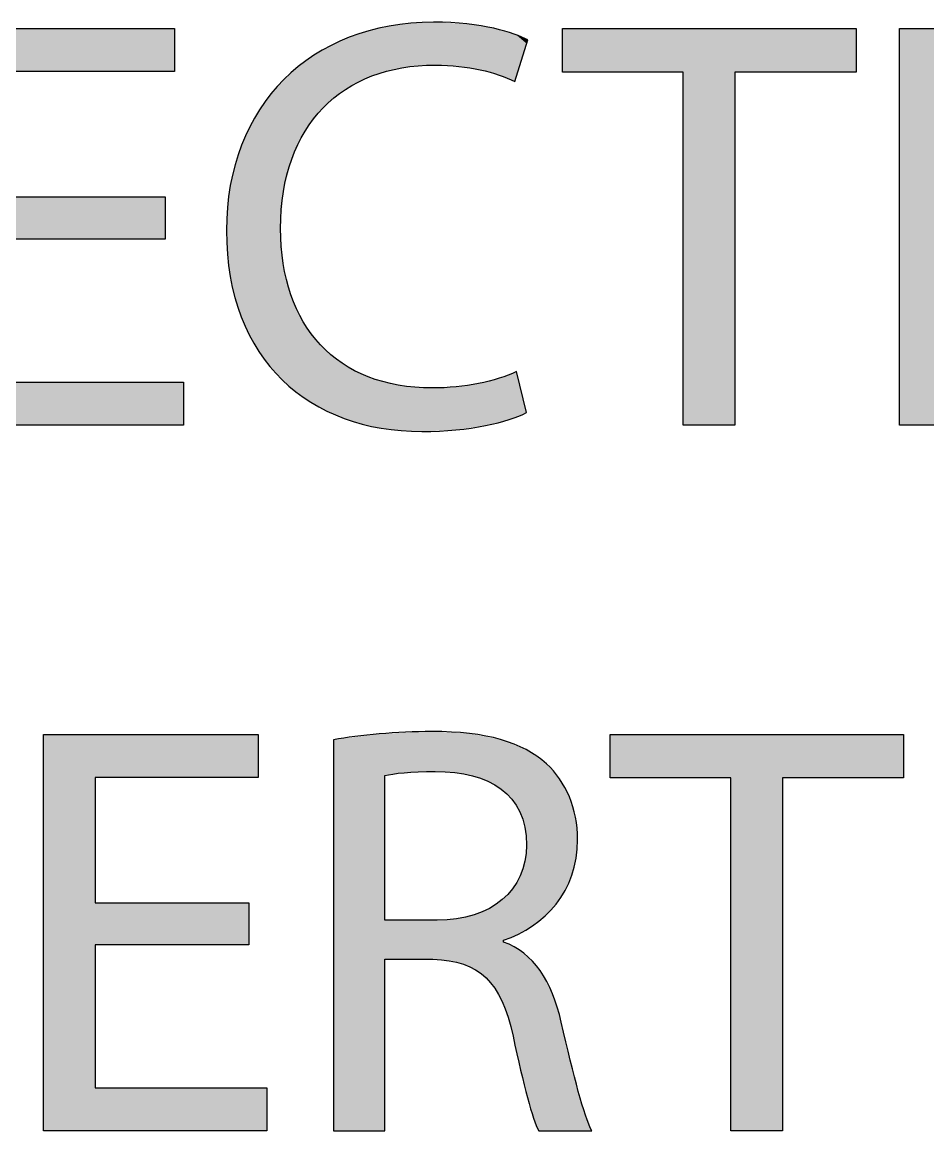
# Model space of a CAD drawing. Extents: x 0 to 360, y -268 to 0.
# Drawn here: x 153.14 to 157.75, y -194 to -188.35 of the extents above; entities that cross this region are included whole.
import ezdxf

# ---------------------------------------------------------------- set-up
doc = ezdxf.new("R2010")
doc.units = 0
doc.layers.add('LAYER_1', color=7, linetype='CONTINUOUS')

# ---------------------------------------------------------------- blocks, each defined once
blk = doc.blocks.new('*U127')
at = {"layer": 'LAYER_1', "color": 250, "extrusion": (0, 0, -1)}
for points in [[(-152.8215, -190.402), (-152.8215, -188.3811), (-153.0854, -190.402)], [(-153.0854, -190.402), (-152.8215, -188.3811), (-153.0854, -188.3811)], [(-153.868, -188.5999), (-153.868, -188.3811), (-153.916, -188.5999)], [(-153.916, -188.5999), (-153.868, -188.3811), (-153.916, -188.3811)], [(-153.868, -190.402), (-153.868, -190.1829), (-153.916, -190.402)], [(-153.916, -190.402), (-153.868, -190.1829), (-153.916, -190.1829)], [(-153.916, -190.402), (-153.916, -190.1829), (-153.961, -190.402)], [(-153.961, -190.402), (-153.916, -190.1829), (-153.961, -190.1829)]]:
    blk.add_solid(points, dxfattribs=at)
at = {"layer": 'LAYER_1', "color": 250}
for points in [[(153.0854, -188.5999), (153.0854, -188.3811), (153.868, -188.5999)], [(153.868, -188.5999), (153.0854, -188.3811), (153.868, -188.3811)], [(153.0854, -189.4546), (153.0854, -189.2382), (153.868, -189.4546)], [(153.868, -189.4546), (153.0854, -189.2382), (153.868, -189.2382)], [(153.0854, -190.402), (153.0854, -190.1829), (153.868, -190.402)], [(153.868, -190.402), (153.0854, -190.1829), (153.868, -190.1829)]]:
    blk.add_solid(points, dxfattribs=at)
blk = doc.blocks.new('*U128')
at = {"layer": 'LAYER_1', "color": 250}
for points in [[(154.969, -188.6095), (154.9214, -188.3878), (154.969, -188.377)], [(155.0101, -188.5983), (154.969, -188.377), (155.0101, -188.3676)], [(155.0559, -188.5859), (155.0101, -188.3676), (155.0559, -188.3615)], [(155.0703, -188.582), (155.0559, -188.3615), (155.0703, -188.3596)], [(155.0745, -188.5808), (155.0703, -188.3596), (155.0745, -188.359)], [(155.1202, -188.577), (155.0745, -188.359), (155.1202, -188.353)], [(155.1754, -188.5725), (155.1202, -188.353), (155.1754, -188.3506)], [(155.2295, -188.568), (155.1754, -188.3506), (155.2295, -188.3483)], [(155.2353, -188.5675), (155.2295, -188.3483), (155.2353, -188.348)], [(155.2443, -188.5668), (155.2443, -188.3485), (155.3495, -188.5724)], [(155.3495, -188.5724), (155.3495, -188.354), (155.35, -188.5724)], [(155.35, -188.5724), (155.35, -188.3541), (155.365, -188.5732)], [(155.365, -188.5732), (155.365, -188.3549), (155.4055, -188.5798)], [(155.4055, -188.5798), (155.4055, -188.357), (155.4652, -188.5895)], [(155.4652, -188.5895), (155.4652, -188.3668), (155.4738, -188.5909)], [(155.4738, -188.5909), (155.4738, -188.3682), (155.4997, -188.5981)], [(155.4997, -188.5981), (155.4997, -188.3724), (155.5426, -188.6101)], [(155.5426, -188.6101), (155.5426, -188.3794), (155.5692, -188.6175)], [(154.7795, -188.6967), (154.7699, -188.4407), (154.7795, -188.4365)], [(154.7868, -188.6906), (154.7795, -188.4365), (154.7868, -188.4331)], [(154.8062, -188.6808), (154.7868, -188.4331), (154.8062, -188.4245)], [(154.8719, -188.6475), (154.8062, -188.4245), (154.8719, -188.4026)], [(154.9024, -188.632), (154.8719, -188.4026), (154.9024, -188.3925)], [(154.9054, -188.6305), (154.9024, -188.3925), (154.9054, -188.3915)], [(154.9214, -188.6224), (154.9054, -188.3915), (154.9214, -188.3878)], [(155.5692, -188.6175), (155.5692, -188.3869), (155.5698, -188.6178)], [(155.5698, -188.6178), (155.5698, -188.3871), (155.6213, -188.6391)], [(155.6213, -188.6391), (155.6213, -188.4016), (155.646, -188.6494)], [(155.646, -188.6494), (155.646, -188.4086), (155.6494, -188.6508)], [(155.7094, -188.4569), (155.6584, -188.4139), (155.7094, -188.4355)], [(154.6726, -188.7845), (154.6594, -188.4971), (154.6726, -188.4895)], [(154.692, -188.7686), (154.6726, -188.4895), (154.692, -188.4783)], [(154.713, -188.7513), (154.692, -188.4783), (154.713, -188.4662)], [(154.7699, -188.7045), (154.713, -188.4662), (154.7699, -188.4407)], [(154.5806, -188.9033), (154.5719, -188.5557), (154.5806, -188.5493)], [(154.61, -188.8653), (154.5806, -188.5493), (154.61, -188.528)], [(154.6262, -188.8445), (154.61, -188.528), (154.6262, -188.5163)], [(154.6594, -188.8016), (154.6262, -188.5163), (154.6594, -188.4971)], [(154.5126, -189.0461), (154.5081, -188.6086), (154.5126, -188.6045)], [(154.5339, -189.0014), (154.5126, -188.6045), (154.5339, -188.5853)], [(154.546, -188.976), (154.5339, -188.5853), (154.546, -188.5744)], [(154.5719, -188.9217), (154.546, -188.5744), (154.5719, -188.5557)], [(154.456, -190.163), (154.407, -188.7138), (154.456, -188.6591)], [(154.464, -189.2959), (154.456, -188.6591), (154.464, -188.6502)], [(154.4692, -189.2286), (154.464, -188.6502), (154.4692, -188.6444)], [(154.4705, -189.212), (154.4692, -188.6444), (154.4705, -188.643)], [(154.4728, -189.2028), (154.4705, -188.643), (154.4728, -188.6404)], [(154.5081, -189.0638), (154.4728, -188.6404), (154.5081, -188.6086)], [(154.407, -190.1096), (154.4009, -188.7223), (154.407, -188.7138)], [(154.407, -190.1096), (154.407, -188.7138), (154.456, -190.163)], [(154.4009, -190.1029), (154.3488, -188.7943), (154.4009, -188.7223)], [(154.4009, -190.1029), (154.4009, -188.7223), (154.407, -190.1096)], [(154.3448, -190.0264), (154.2987, -188.8816), (154.3448, -188.8014)], [(154.3488, -190.0319), (154.3448, -188.8014), (154.3488, -188.7943)], [(154.3448, -190.0264), (154.3448, -188.8014), (154.3488, -190.0319)], [(154.3488, -190.0319), (154.3488, -188.7943), (154.4009, -190.1029)], [(154.2962, -189.9422), (154.2569, -188.9755), (154.2962, -188.8873)], [(154.2987, -189.9466), (154.2962, -188.8873), (154.2987, -188.8816)], [(154.2962, -189.9422), (154.2962, -188.8873), (154.2987, -189.9466)], [(154.2987, -189.9466), (154.2987, -188.8816), (154.3448, -190.0264)], [(154.2555, -189.8504), (154.2238, -189.0755), (154.2555, -188.9797)], [(154.2569, -189.8537), (154.2555, -188.9797), (154.2569, -188.9755)], [(154.2555, -189.8504), (154.2555, -188.9797), (154.2569, -189.8537)], [(154.2569, -189.8537), (154.2569, -188.9755), (154.2962, -189.9422)], [(154.2231, -189.7512), (154.1997, -189.1814), (154.2231, -189.0785)], [(154.2238, -189.7533), (154.2231, -189.0785), (154.2238, -189.0755)], [(154.2231, -189.7512), (154.2231, -189.0785), (154.2238, -189.7533)], [(154.2238, -189.7533), (154.2238, -189.0755), (154.2555, -189.8504)], [(154.1995, -189.6446), (154.1851, -189.2928), (154.1995, -189.1833)], [(154.1997, -189.6458), (154.1995, -189.1833), (154.1997, -189.1814)], [(154.1995, -189.6446), (154.1995, -189.1833), (154.1997, -189.6458)], [(154.1997, -189.6458), (154.1997, -189.1814), (154.2231, -189.7512)], [(154.185, -189.5307), (154.1801, -189.4095), (154.185, -189.294)], [(154.1851, -189.5311), (154.185, -189.294), (154.1851, -189.2928)], [(154.185, -189.5307), (154.185, -189.294), (154.1851, -189.5311)], [(154.1851, -189.5311), (154.1851, -189.2928), (154.1995, -189.6446)], [(154.456, -190.163), (154.456, -189.4002), (154.464, -190.1717)], [(154.464, -190.1717), (154.464, -189.5083), (154.4692, -190.1762)], [(154.4692, -190.1762), (154.4692, -189.5781), (154.4705, -190.1773)], [(154.4705, -190.1773), (154.4705, -189.5833), (154.4728, -190.1794)], [(154.4728, -190.1794), (154.4728, -189.5929), (154.5081, -190.2102)], [(154.5081, -190.2102), (154.5081, -189.7373), (154.5126, -190.2141)], [(154.5126, -190.2141), (154.5126, -189.7471), (154.5339, -190.2327)], [(154.5339, -190.2327), (154.5339, -189.7935), (154.546, -190.2411)], [(154.546, -190.2411), (154.546, -189.8199), (154.5719, -190.2592)], [(154.5719, -190.2592), (154.5719, -189.8762), (154.5806, -190.2653)], [(154.5806, -190.2653), (154.5806, -189.8879), (154.61, -190.2858)], [(154.61, -190.2858), (154.61, -189.9273), (154.6262, -190.2947)], [(154.6262, -190.2947), (154.6262, -189.9489), (154.6594, -190.313)], [(154.6594, -190.313), (154.6594, -189.9933), (154.6726, -190.3203)], [(154.6726, -190.3203), (154.6726, -190.0045), (154.692, -190.331)], [(154.692, -190.331), (154.692, -190.021), (154.713, -190.3399)], [(154.713, -190.3399), (154.713, -190.0388), (154.7699, -190.3641)], [(154.7699, -190.3641), (154.7699, -190.0871), (154.7795, -190.3681)], [(154.7795, -190.3681), (154.7795, -190.092), (154.7868, -190.3704)], [(154.7868, -190.3704), (154.7868, -190.0959), (154.8062, -190.3765)], [(154.8062, -190.3765), (154.8062, -190.1059), (154.8719, -190.3971)], [(155.646, -190.364), (155.6213, -190.1436), (155.646, -190.134)], [(155.6494, -190.3627), (155.646, -190.134), (155.6494, -190.1326)], [(155.6584, -190.3591), (155.6494, -190.1326), (155.6584, -190.1291)], [(154.8719, -190.3971), (154.8719, -190.1401), (154.9024, -190.4037)], [(154.9024, -190.4037), (154.9024, -190.1559), (154.9054, -190.4043)], [(154.9054, -190.4043), (154.9054, -190.1567), (154.9214, -190.4078)], [(154.9214, -190.4078), (154.9214, -190.1612), (154.969, -190.418)], [(154.969, -190.418), (154.969, -190.1743), (155.0101, -190.4231)], [(155.0101, -190.4231), (155.0101, -190.1857), (155.0559, -190.4287)], [(155.4652, -190.4097), (155.4055, -190.1988), (155.4652, -190.1901)], [(155.4738, -190.4085), (155.4652, -190.1901), (155.4738, -190.1879)], [(155.4997, -190.4047), (155.4738, -190.1879), (155.4997, -190.1814)], [(155.5426, -190.3939), (155.4997, -190.1814), (155.5426, -190.1706)], [(155.5692, -190.3871), (155.5426, -190.1706), (155.5692, -190.1639)], [(155.5698, -190.387), (155.5692, -190.1639), (155.5698, -190.1637)], [(155.6213, -190.374), (155.5698, -190.1637), (155.6213, -190.1436)], [(155.0559, -190.4287), (155.0559, -190.1984), (155.0703, -190.4305)], [(155.0703, -190.4305), (155.0703, -190.1996), (155.0745, -190.4307)], [(155.0745, -190.4307), (155.0745, -190.1999), (155.1202, -190.4325)], [(155.1202, -190.4325), (155.1202, -190.2037), (155.1754, -190.4347)], [(155.2353, -190.4319), (155.2295, -190.2129), (155.2353, -190.2126)], [(155.2443, -190.4315), (155.2353, -190.2126), (155.2443, -190.2121)], [(155.3495, -190.4265), (155.2443, -190.2121), (155.3495, -190.207)], [(155.35, -190.4264), (155.3495, -190.207), (155.35, -190.2069)], [(155.365, -190.4242), (155.35, -190.2069), (155.365, -190.2048)], [(155.4055, -190.4184), (155.365, -190.2048), (155.4055, -190.1988)]]:
    blk.add_solid(points, dxfattribs=at)
at = {"layer": 'LAYER_1', "color": 250, "extrusion": (0, 0, -1)}
for points in [[(-154.969, -188.6095), (-154.969, -188.377), (-155.0101, -188.5983)], [(-155.0101, -188.5983), (-155.0101, -188.3676), (-155.0559, -188.5859)], [(-155.0559, -188.5859), (-155.0559, -188.3615), (-155.0703, -188.582)], [(-155.0703, -188.582), (-155.0703, -188.3596), (-155.0745, -188.5808)], [(-155.0745, -188.5808), (-155.0745, -188.359), (-155.1202, -188.577)], [(-155.1202, -188.577), (-155.1202, -188.353), (-155.1754, -188.5725)], [(-155.1754, -188.5725), (-155.1754, -188.3506), (-155.2295, -188.568)], [(-155.2295, -188.568), (-155.2295, -188.3483), (-155.2353, -188.5675)], [(-155.2353, -188.5675), (-155.2353, -188.348), (-155.2443, -188.5668)], [(-155.2443, -188.5668), (-155.2353, -188.348), (-155.2443, -188.3485)], [(-155.3495, -188.5724), (-155.2443, -188.3485), (-155.3495, -188.354)], [(-155.35, -188.5724), (-155.3495, -188.354), (-155.35, -188.3541)], [(-155.365, -188.5732), (-155.35, -188.3541), (-155.365, -188.3549)], [(-155.4055, -188.5798), (-155.365, -188.3549), (-155.4055, -188.357)], [(-155.4652, -188.5895), (-155.4055, -188.357), (-155.4652, -188.3668)], [(-155.4738, -188.5909), (-155.4652, -188.3668), (-155.4738, -188.3682)], [(-155.4997, -188.5981), (-155.4738, -188.3682), (-155.4997, -188.3724)], [(-155.5426, -188.6101), (-155.4997, -188.3724), (-155.5426, -188.3794)], [(-155.5692, -188.6175), (-155.5426, -188.3794), (-155.5692, -188.3869)], [(-154.7795, -188.6967), (-154.7795, -188.4365), (-154.7868, -188.6906)], [(-154.7868, -188.6906), (-154.7868, -188.4331), (-154.8062, -188.6808)], [(-154.8062, -188.6808), (-154.8062, -188.4245), (-154.8719, -188.6475)], [(-154.8719, -188.6475), (-154.8719, -188.4026), (-154.9024, -188.632)], [(-154.9024, -188.632), (-154.9024, -188.3925), (-154.9054, -188.6305)], [(-154.9054, -188.6305), (-154.9054, -188.3915), (-154.9214, -188.6224)], [(-154.9214, -188.6224), (-154.9214, -188.3878), (-154.969, -188.6095)], [(-155.5698, -188.6178), (-155.5692, -188.3869), (-155.5698, -188.3871)], [(-155.6213, -188.6391), (-155.5698, -188.3871), (-155.6213, -188.4016)], [(-155.646, -188.6494), (-155.6213, -188.4016), (-155.646, -188.4086)], [(-155.6494, -188.6508), (-155.646, -188.4086), (-155.6494, -188.4101)], [(-155.6494, -188.6508), (-155.6494, -188.4101), (-155.6584, -188.6219)], [(-155.6584, -188.6219), (-155.6494, -188.4101), (-155.6584, -188.4139)], [(-155.6584, -188.6219), (-155.6584, -188.4139), (-155.7094, -188.4569)], [(-155.7094, -188.4569), (-155.7094, -188.4355), (-155.7152, -188.4379)], [(-154.6726, -188.7845), (-154.6726, -188.4895), (-154.692, -188.7686)], [(-154.692, -188.7686), (-154.692, -188.4783), (-154.713, -188.7513)], [(-154.713, -188.7513), (-154.713, -188.4662), (-154.7699, -188.7045)], [(-154.7699, -188.7045), (-154.7699, -188.4407), (-154.7795, -188.6967)], [(-154.5806, -188.9033), (-154.5806, -188.5493), (-154.61, -188.8653)], [(-154.61, -188.8653), (-154.61, -188.528), (-154.6262, -188.8445)], [(-154.6262, -188.8445), (-154.6262, -188.5163), (-154.6594, -188.8016)], [(-154.6594, -188.8016), (-154.6594, -188.4971), (-154.6726, -188.7845)], [(-154.5126, -189.0461), (-154.5126, -188.6045), (-154.5339, -189.0014)], [(-154.5339, -189.0014), (-154.5339, -188.5853), (-154.546, -188.976)], [(-154.546, -188.976), (-154.546, -188.5744), (-154.5719, -188.9217)], [(-154.5719, -188.9217), (-154.5719, -188.5557), (-154.5806, -188.9033)], [(-154.456, -189.4002), (-154.456, -188.6591), (-154.464, -189.2959)], [(-154.464, -189.2959), (-154.464, -188.6502), (-154.4692, -189.2286)], [(-154.4692, -189.2286), (-154.4692, -188.6444), (-154.4705, -189.212)], [(-154.4705, -189.212), (-154.4705, -188.643), (-154.4728, -189.2028)], [(-154.4728, -189.2028), (-154.4728, -188.6404), (-154.5081, -189.0638)], [(-154.5081, -189.0638), (-154.5081, -188.6086), (-154.5126, -189.0461)], [(-154.464, -190.1717), (-154.456, -189.4002), (-154.464, -189.5083)], [(-154.4692, -190.1762), (-154.464, -189.5083), (-154.4692, -189.5781)], [(-154.4705, -190.1773), (-154.4692, -189.5781), (-154.4705, -189.5833)], [(-154.4728, -190.1794), (-154.4705, -189.5833), (-154.4728, -189.5929)], [(-154.5081, -190.2102), (-154.4728, -189.5929), (-154.5081, -189.7373)], [(-154.5126, -190.2141), (-154.5081, -189.7373), (-154.5126, -189.7471)], [(-154.5339, -190.2327), (-154.5126, -189.7471), (-154.5339, -189.7935)], [(-154.546, -190.2411), (-154.5339, -189.7935), (-154.546, -189.8199)], [(-154.5719, -190.2592), (-154.546, -189.8199), (-154.5719, -189.8762)], [(-154.5806, -190.2653), (-154.5719, -189.8762), (-154.5806, -189.8879)], [(-154.61, -190.2858), (-154.5806, -189.8879), (-154.61, -189.9273)], [(-154.6262, -190.2947), (-154.61, -189.9273), (-154.6262, -189.9489)], [(-154.6594, -190.313), (-154.6262, -189.9489), (-154.6594, -189.9933)], [(-154.6726, -190.3203), (-154.6594, -189.9933), (-154.6726, -190.0045)], [(-154.692, -190.331), (-154.6726, -190.0045), (-154.692, -190.021)], [(-154.713, -190.3399), (-154.692, -190.021), (-154.713, -190.0388)], [(-154.7699, -190.3641), (-154.713, -190.0388), (-154.7699, -190.0871)], [(-154.7795, -190.3681), (-154.7699, -190.0871), (-154.7795, -190.092)], [(-154.7868, -190.3704), (-154.7795, -190.092), (-154.7868, -190.0959)], [(-154.8062, -190.3765), (-154.7868, -190.0959), (-154.8062, -190.1059)], [(-154.8719, -190.3971), (-154.8062, -190.1059), (-154.8719, -190.1401)], [(-155.646, -190.364), (-155.646, -190.134), (-155.6494, -190.3627)], [(-155.6494, -190.3627), (-155.6494, -190.1326), (-155.6584, -190.3591)], [(-155.6584, -190.3591), (-155.6584, -190.1291), (-155.7094, -190.3386)], [(-154.9024, -190.4037), (-154.8719, -190.1401), (-154.9024, -190.1559)], [(-154.9054, -190.4043), (-154.9024, -190.1559), (-154.9054, -190.1567)], [(-154.9214, -190.4078), (-154.9054, -190.1567), (-154.9214, -190.1612)], [(-154.969, -190.418), (-154.9214, -190.1612), (-154.969, -190.1743)], [(-155.0101, -190.4231), (-154.969, -190.1743), (-155.0101, -190.1857)], [(-155.0559, -190.4287), (-155.0101, -190.1857), (-155.0559, -190.1984)], [(-155.4652, -190.4097), (-155.4652, -190.1901), (-155.4738, -190.4085)], [(-155.4738, -190.4085), (-155.4738, -190.1879), (-155.4997, -190.4047)], [(-155.4997, -190.4047), (-155.4997, -190.1814), (-155.5426, -190.3939)], [(-155.5426, -190.3939), (-155.5426, -190.1706), (-155.5692, -190.3871)], [(-155.5692, -190.3871), (-155.5692, -190.1639), (-155.5698, -190.387)], [(-155.5698, -190.387), (-155.5698, -190.1637), (-155.6213, -190.374)], [(-155.6213, -190.374), (-155.6213, -190.1436), (-155.646, -190.364)], [(-155.0703, -190.4305), (-155.0559, -190.1984), (-155.0703, -190.1996)], [(-155.0745, -190.4307), (-155.0703, -190.1996), (-155.0745, -190.1999)], [(-155.1202, -190.4325), (-155.0745, -190.1999), (-155.1202, -190.2037)], [(-155.1754, -190.4347), (-155.1202, -190.2037), (-155.1754, -190.2083)], [(-155.1754, -190.4347), (-155.1754, -190.2083), (-155.2295, -190.4322)], [(-155.2295, -190.4322), (-155.1754, -190.2083), (-155.2295, -190.2129)], [(-155.2295, -190.4322), (-155.2295, -190.2129), (-155.2353, -190.4319)], [(-155.2353, -190.4319), (-155.2353, -190.2126), (-155.2443, -190.4315)], [(-155.2443, -190.4315), (-155.2443, -190.2121), (-155.3495, -190.4265)], [(-155.3495, -190.4265), (-155.3495, -190.207), (-155.35, -190.4264)], [(-155.35, -190.4264), (-155.35, -190.2069), (-155.365, -190.4242)], [(-155.365, -190.4242), (-155.365, -190.2048), (-155.4055, -190.4184)], [(-155.4055, -190.4184), (-155.4055, -190.1988), (-155.4652, -190.4097)]]:
    blk.add_solid(points, dxfattribs=at)
blk = doc.blocks.new('*U129')
at = {"layer": 'LAYER_1', "color": 250}
for points in [[(155.8923, -188.603), (155.8923, -188.3811), (156.5069, -188.603)], [(156.5069, -188.603), (155.8923, -188.3811), (156.5069, -188.3811)], [(156.7708, -188.603), (156.7708, -188.3811), (157.3885, -188.603)], [(157.3885, -188.603), (156.7708, -188.3811), (157.3885, -188.3811)]]:
    blk.add_solid(points, dxfattribs=at)
at = {"layer": 'LAYER_1', "color": 250, "extrusion": (0, 0, -1)}
for points in [[(-156.5069, -190.402), (-156.5069, -188.3811), (-156.7708, -190.402)], [(-156.7708, -190.402), (-156.5069, -188.3811), (-156.7708, -188.3811)]]:
    blk.add_solid(points, dxfattribs=at)
blk = doc.blocks.new('*U130')
at = {"layer": 'LAYER_1', "color": 250, "extrusion": (0, 0, -1)}
for points in [[(-157.6104, -190.402), (-157.6104, -188.3811), (-157.8743, -190.402)], [(-157.8743, -190.402), (-157.6104, -188.3811), (-157.8743, -188.3811)], [(-158.657, -188.5999), (-158.657, -188.3811), (-158.7049, -188.5999)], [(-158.7049, -188.5999), (-158.657, -188.3811), (-158.7049, -188.3811)], [(-158.657, -190.402), (-158.657, -190.1829), (-158.7049, -190.402)], [(-158.7049, -190.402), (-158.657, -190.1829), (-158.7049, -190.1829)], [(-158.7049, -190.402), (-158.7049, -190.1829), (-158.75, -190.402)], [(-158.75, -190.402), (-158.7049, -190.1829), (-158.75, -190.1829)]]:
    blk.add_solid(points, dxfattribs=at)
at = {"layer": 'LAYER_1', "color": 250}
for points in [[(157.8743, -188.5999), (157.8743, -188.3811), (158.657, -188.5999)], [(158.657, -188.5999), (157.8743, -188.3811), (158.657, -188.3811)], [(157.8743, -189.4546), (157.8743, -189.2382), (158.657, -189.4546)], [(158.657, -189.4546), (157.8743, -189.2382), (158.657, -189.2382)], [(157.8743, -190.402), (157.8743, -190.1829), (158.657, -190.402)], [(158.657, -190.402), (157.8743, -190.1829), (158.657, -190.1829)]]:
    blk.add_solid(points, dxfattribs=at)
blk = doc.blocks.new('*U136')
at = {"layer": 'LAYER_1', "color": 250, "extrusion": (0, 0, -1)}
for points in [[(-153.2473, -194), (-153.2473, -191.9792), (-153.5112, -194)], [(-153.5112, -194), (-153.2473, -191.9792), (-153.5112, -191.9792)], [(-154.2938, -192.1983), (-154.2938, -191.9792), (-154.3417, -192.1983)], [(-154.3417, -192.1983), (-154.2938, -191.9792), (-154.3417, -191.9792)], [(-154.2938, -194), (-154.2938, -193.7813), (-154.3417, -194)], [(-154.3417, -194), (-154.2938, -193.7813), (-154.3417, -193.7813)], [(-154.3417, -194), (-154.3417, -193.7813), (-154.3868, -194)], [(-154.3868, -194), (-154.3417, -193.7813), (-154.3868, -193.7813)]]:
    blk.add_solid(points, dxfattribs=at)
at = {"layer": 'LAYER_1', "color": 250}
for points in [[(153.5112, -192.1983), (153.5112, -191.9792), (154.2938, -192.1983)], [(154.2938, -192.1983), (153.5112, -191.9792), (154.2938, -191.9792)], [(153.5112, -193.0526), (153.5112, -192.837), (154.2938, -193.0526)], [(154.2938, -193.0526), (153.5112, -192.837), (154.2938, -192.837)], [(153.5112, -194), (153.5112, -193.7813), (154.2938, -194)], [(154.2938, -194), (153.5112, -193.7813), (154.2938, -193.7813)]]:
    blk.add_solid(points, dxfattribs=at)
blk = doc.blocks.new('*U137')
at = {"layer": 'LAYER_1', "color": 250}
for points in [[(154.9593, -194), (154.7258, -192.0064), (154.9593, -191.9764)], [(154.9866, -194), (154.9593, -191.9764), (154.9866, -191.9752)], [(155.0281, -192.1809), (154.9866, -191.9752), (155.0281, -191.9733)], [(155.0851, -192.1743), (155.0281, -191.9733), (155.0851, -191.9707)], [(155.1573, -192.1699), (155.0851, -191.9707), (155.1573, -191.9675)], [(155.2264, -192.1686), (155.1573, -191.9675), (155.2264, -191.9643)], [(155.2443, -192.1683), (155.2443, -191.9653), (155.2532, -192.1688)], [(155.2532, -192.1688), (155.2532, -191.9658), (155.3043, -192.1716)], [(155.3043, -192.1716), (155.3043, -191.9685), (155.3157, -192.1722)], [(155.3157, -192.1722), (155.3157, -191.9691), (155.3436, -192.1737)], [(155.3436, -192.1737), (155.3436, -191.9706), (155.3529, -192.1751)], [(155.3529, -192.1751), (155.3529, -191.9711), (155.3879, -192.1802)], [(155.3879, -192.1802), (155.3879, -191.9729), (155.3898, -192.1805)], [(155.3898, -192.1805), (155.3898, -191.973), (155.3989, -192.1826)], [(155.3989, -192.1826), (155.3989, -191.9735), (155.4181, -192.1868)], [(155.4181, -192.1868), (155.4181, -191.9745), (155.4335, -192.1902)], [(155.4335, -192.1902), (155.4335, -191.9775), (155.4422, -192.1928)], [(155.4422, -192.1928), (155.4422, -191.9792), (155.45, -192.1952)], [(155.45, -192.1952), (155.45, -191.9807), (155.4746, -192.2027)], [(155.4746, -192.2027), (155.4746, -191.9854), (155.4827, -192.206)], [(155.4827, -192.206), (155.4827, -191.987), (155.5029, -192.2141)], [(155.5029, -192.2141), (155.5029, -191.9909), (155.5128, -192.2181)], [(155.5128, -192.2181), (155.5128, -191.9928), (155.5202, -192.2219)], [(155.5202, -192.2219), (155.5202, -191.9942), (155.5475, -192.2362)], [(155.5475, -192.2362), (155.5475, -191.9995), (155.5482, -192.2365)], [(155.5482, -192.2365), (155.5482, -191.9996), (155.5546, -192.2408)], [(155.5546, -192.2408), (155.5546, -192.0009), (155.5772, -192.2558)], [(155.5772, -192.2558), (155.5772, -192.0052), (155.5804, -192.2579)], [(155.5804, -192.2579), (155.5804, -192.0065), (155.5848, -192.2616)], [(155.5848, -192.2616), (155.5848, -192.0082), (155.5859, -192.2625)], [(155.5859, -192.2625), (155.5859, -192.0087), (155.5922, -192.2678)], [(155.5922, -192.2678), (155.5922, -192.0112), (155.6094, -192.2824)], [(155.6094, -192.2824), (155.6094, -192.018), (155.614, -192.2872)], [(155.614, -192.2872), (155.614, -192.0198), (155.6154, -192.2888)], [(155.6154, -192.2888), (155.6154, -192.0204), (155.6351, -192.3099)], [(155.6351, -192.3099), (155.6351, -192.0282), (155.6386, -192.3149)], [(155.6386, -192.3149), (155.6386, -192.0296), (155.6405, -192.3174)], [(155.6405, -192.3174), (155.6405, -192.0303), (155.6468, -192.3262)], [(155.6468, -192.3262), (155.6468, -192.0328), (155.6571, -192.3406)], [(155.6571, -192.3406), (155.6571, -192.0369), (155.6598, -192.3455)], [(155.6598, -192.3455), (155.6598, -192.038), (155.6688, -192.3621)], [(155.6688, -192.3621), (155.6688, -192.0416), (155.6755, -192.3745)], [(155.6755, -192.3745), (155.6755, -192.0442), (155.6773, -192.3791)], [(155.6773, -192.3791), (155.6773, -192.0449), (155.6901, -192.4117)], [(155.6901, -192.4117), (155.6901, -192.05), (155.6912, -192.4157)], [(155.6912, -192.4157), (155.6912, -192.0504), (155.6959, -192.4339)], [(155.6959, -192.4339), (155.6959, -192.0523), (155.7007, -192.4521)], [(155.7007, -192.4521), (155.7007, -192.0542), (155.7012, -192.4555)], [(155.7012, -192.4555), (155.7012, -192.0544), (155.7071, -192.4957)], [(155.7071, -192.4957), (155.7071, -192.0568), (155.7072, -192.4959)], [(155.7072, -192.4959), (155.7072, -192.0568), (155.7073, -192.4987)], [(155.7073, -192.4987), (155.7073, -192.0569), (155.7094, -192.5431)], [(155.7094, -192.9731), (155.7073, -192.5855), (155.7094, -192.5431)], [(155.7071, -192.9744), (155.7012, -192.6259), (155.7071, -192.5865)], [(155.7072, -192.9744), (155.7071, -192.5865), (155.7072, -192.5863)], [(155.7073, -192.9743), (155.7072, -192.5863), (155.7073, -192.5855)], [(155.6901, -192.9843), (155.6773, -192.7005), (155.6901, -192.667)], [(155.6912, -192.9837), (155.6901, -192.667), (155.6912, -192.6642)], [(155.6959, -192.9809), (155.6912, -192.6642), (155.6959, -192.646)], [(155.7007, -192.9781), (155.6959, -192.646), (155.7007, -192.6278)], [(155.7012, -192.9779), (155.7007, -192.6278), (155.7012, -192.6259)], [(155.6688, -192.9968), (155.6598, -192.7344), (155.6688, -192.717)], [(155.6755, -192.9928), (155.6688, -192.717), (155.6755, -192.7039)], [(155.6773, -192.9918), (155.6755, -192.7039), (155.6773, -192.7005)], [(155.6351, -193.0108), (155.6154, -192.7933), (155.6351, -192.7702)], [(155.6386, -193.0093), (155.6351, -192.7702), (155.6386, -192.766)], [(155.6405, -193.0085), (155.6386, -192.766), (155.6405, -192.7632)], [(155.6468, -193.0059), (155.6405, -192.7632), (155.6468, -192.7538)], [(155.6571, -193.0016), (155.6468, -192.7538), (155.6571, -192.7383)], [(155.6598, -193.0005), (155.6571, -192.7383), (155.6598, -192.7344)], [(155.5546, -193.2859), (155.5482, -192.8493), (155.5546, -192.8454)], [(155.5772, -193.3264), (155.5546, -192.8454), (155.5772, -192.8282)], [(155.5546, -193.2859), (155.5546, -192.8454), (155.5772, -193.3264)], [(155.5804, -193.3321), (155.5772, -192.8282), (155.5804, -192.8258)], [(155.5772, -193.3264), (155.5772, -192.8282), (155.5804, -193.3321)], [(155.5848, -193.3399), (155.5804, -192.8258), (155.5848, -192.8225)], [(155.5804, -193.3321), (155.5804, -192.8258), (155.5848, -193.3399)], [(155.5859, -193.343), (155.5848, -192.8225), (155.5859, -192.8216)], [(155.5848, -193.3399), (155.5848, -192.8225), (155.5859, -193.343)], [(155.5922, -193.3596), (155.5859, -192.8216), (155.5922, -192.8156)], [(155.5859, -193.343), (155.5859, -192.8216), (155.5922, -193.3596)], [(155.6094, -193.0214), (155.5922, -192.8156), (155.6094, -192.7994)], [(155.614, -193.0195), (155.6094, -192.7994), (155.614, -192.7951)], [(155.6154, -193.0189), (155.614, -192.7951), (155.6154, -192.7933)], [(155.4335, -193.1719), (155.4181, -192.906), (155.4335, -192.9018)], [(155.4422, -193.1759), (155.4335, -192.9018), (155.4422, -192.8994)], [(155.4335, -193.1719), (155.4335, -192.9018), (155.4422, -193.1759)], [(155.45, -193.1795), (155.4422, -192.8994), (155.45, -192.8965)], [(155.4422, -193.1759), (155.4422, -192.8994), (155.45, -193.1795)], [(155.4746, -193.1983), (155.45, -192.8965), (155.4746, -192.8874)], [(155.45, -193.1795), (155.45, -192.8965), (155.4746, -193.1983)], [(155.4827, -193.2045), (155.4746, -192.8874), (155.4827, -192.8844)], [(155.4746, -193.1983), (155.4746, -192.8874), (155.4827, -193.2045)], [(155.5029, -193.22), (155.4827, -192.8844), (155.5029, -192.8746)], [(155.4827, -193.2045), (155.4827, -192.8844), (155.5029, -193.22)], [(155.5128, -193.2319), (155.5029, -192.8746), (155.5128, -192.8699)], [(155.5029, -193.22), (155.5029, -192.8746), (155.5128, -193.2319)], [(155.5202, -193.2406), (155.5128, -192.8699), (155.5202, -192.8663)], [(155.5128, -193.2319), (155.5128, -192.8699), (155.5202, -193.2406)], [(155.5475, -193.2732), (155.5202, -192.8663), (155.5475, -192.8497)], [(155.5202, -193.2406), (155.5202, -192.8663), (155.5475, -193.2732)], [(155.5482, -193.2743), (155.5475, -192.8497), (155.5482, -192.8493)], [(155.5475, -193.2732), (155.5475, -192.8497), (155.5482, -193.2743)], [(155.5482, -193.2743), (155.5482, -192.8493), (155.5546, -193.2859)], [(155.2326, -193.1246), (155.2326, -192.9269), (155.2443, -193.1258)], [(155.2443, -193.1258), (155.2443, -192.9269), (155.2532, -193.1267)], [(155.3043, -193.1317), (155.2532, -192.9269), (155.3043, -192.9251)], [(155.2532, -193.1267), (155.2532, -192.9269), (155.3043, -193.1317)], [(155.3157, -193.1328), (155.3043, -192.9251), (155.3157, -192.9239)], [(155.3043, -193.1317), (155.3043, -192.9251), (155.3157, -193.1328)], [(155.3436, -193.1397), (155.3157, -192.9239), (155.3436, -192.9209)], [(155.3157, -193.1328), (155.3157, -192.9239), (155.3436, -193.1397)], [(155.3529, -193.142), (155.3436, -192.9209), (155.3529, -192.9199)], [(155.3436, -193.1397), (155.3436, -192.9209), (155.3529, -193.142)], [(155.3879, -193.1507), (155.3529, -192.9199), (155.3879, -192.9133)], [(155.3529, -193.142), (155.3529, -192.9199), (155.3879, -193.1507)], [(155.3898, -193.1516), (155.3879, -192.9133), (155.3898, -192.913)], [(155.3879, -193.1507), (155.3879, -192.9133), (155.3898, -193.1516)], [(155.3989, -193.1559), (155.3898, -192.913), (155.3989, -192.9113)], [(155.3898, -193.1516), (155.3898, -192.913), (155.3989, -193.1559)], [(155.4181, -193.1648), (155.3989, -192.9113), (155.4181, -192.906)], [(155.3989, -193.1559), (155.3989, -192.9113), (155.4181, -193.1648)], [(155.4181, -193.1648), (155.4181, -192.906), (155.4335, -193.1719)], [(155.5922, -193.3596), (155.5922, -193.0378), (155.6094, -193.4052)], [(155.6094, -193.4052), (155.6094, -193.0455), (155.614, -193.4172)], [(155.614, -193.4172), (155.614, -193.0476), (155.6154, -193.4211)], [(155.6154, -193.4211), (155.6154, -193.0482), (155.6351, -193.4969)], [(155.6351, -193.4969), (155.6351, -193.057), (155.6386, -193.5106)], [(155.6386, -193.5106), (155.6386, -193.0586), (155.6405, -193.5177)], [(155.6405, -193.5177), (155.6405, -193.0594), (155.6468, -193.5447)], [(155.6468, -193.5447), (155.6468, -193.0623), (155.6571, -193.5887)], [(155.6571, -193.5887), (155.6571, -193.0691), (155.6598, -193.5999)], [(155.6598, -193.5999), (155.6598, -193.0709), (155.6688, -193.6383)], [(155.6688, -193.6383), (155.6688, -193.0768), (155.6755, -193.667)], [(155.6755, -193.667), (155.6755, -193.0813), (155.6773, -193.6746)], [(155.6773, -193.6746), (155.6773, -193.0825), (155.6901, -193.729)], [(155.6901, -193.729), (155.6901, -193.091), (155.6912, -193.7336)], [(155.6912, -193.7336), (155.6912, -193.0917), (155.6959, -193.7538)], [(155.6959, -193.7538), (155.6959, -193.0948), (155.7007, -193.7741)], [(155.7007, -193.7741), (155.7007, -193.0992), (155.7012, -193.7762)], [(155.7012, -193.7762), (155.7012, -193.0997), (155.7071, -193.8015)], [(155.7071, -193.8015), (155.7071, -193.1051), (155.7072, -193.8016)], [(155.7072, -193.8016), (155.7072, -193.1052), (155.7073, -193.8022)], [(155.7073, -193.8022), (155.7073, -193.1053), (155.7094, -193.8109)], [(155.7094, -193.8109), (155.7094, -193.1072), (155.714, -193.8307)], [(155.714, -193.8307), (155.714, -193.1115), (155.7398, -193.917)], [(155.7398, -193.917), (155.7398, -193.1352), (155.7399, -193.9173)], [(155.7399, -193.9173), (155.7399, -193.1353), (155.7451, -193.9348)], [(155.7451, -193.9348), (155.7451, -193.1418), (155.7721, -194)]]:
    blk.add_solid(points, dxfattribs=at)
at = {"layer": 'LAYER_1', "color": 250, "extrusion": (0, 0, -1)}
for points in [[(-154.9593, -194), (-154.9593, -191.9764), (-154.9866, -194)], [(-154.9866, -192.1893), (-154.9866, -191.9752), (-155.0281, -192.1809)], [(-155.0281, -192.1809), (-155.0281, -191.9733), (-155.0851, -192.1743)], [(-155.0851, -192.1743), (-155.0851, -191.9707), (-155.1573, -192.1699)], [(-155.1573, -192.1699), (-155.1573, -191.9675), (-155.2264, -192.1686)], [(-155.2264, -192.1686), (-155.2264, -191.9643), (-155.2326, -192.1685)], [(-155.2326, -192.1685), (-155.2264, -191.9643), (-155.2326, -191.9647)], [(-155.2326, -192.1685), (-155.2326, -191.9647), (-155.2443, -192.1683)], [(-155.2443, -192.1683), (-155.2326, -191.9647), (-155.2443, -191.9653)], [(-155.2532, -192.1688), (-155.2443, -191.9653), (-155.2532, -191.9658)], [(-155.3043, -192.1716), (-155.2532, -191.9658), (-155.3043, -191.9685)], [(-155.3157, -192.1722), (-155.3043, -191.9685), (-155.3157, -191.9691)], [(-155.3436, -192.1737), (-155.3157, -191.9691), (-155.3436, -191.9706)], [(-155.3529, -192.1751), (-155.3436, -191.9706), (-155.3529, -191.9711)], [(-155.3879, -192.1802), (-155.3529, -191.9711), (-155.3879, -191.9729)], [(-155.3898, -192.1805), (-155.3879, -191.9729), (-155.3898, -191.973)], [(-155.3989, -192.1826), (-155.3898, -191.973), (-155.3989, -191.9735)], [(-155.4181, -192.1868), (-155.3989, -191.9735), (-155.4181, -191.9745)], [(-155.4335, -192.1902), (-155.4181, -191.9745), (-155.4335, -191.9775)], [(-155.4422, -192.1928), (-155.4335, -191.9775), (-155.4422, -191.9792)], [(-155.45, -192.1952), (-155.4422, -191.9792), (-155.45, -191.9807)], [(-155.4746, -192.2027), (-155.45, -191.9807), (-155.4746, -191.9854)], [(-155.4827, -192.206), (-155.4746, -191.9854), (-155.4827, -191.987)], [(-155.5029, -192.2141), (-155.4827, -191.987), (-155.5029, -191.9909)], [(-155.5128, -192.2181), (-155.5029, -191.9909), (-155.5128, -191.9928)], [(-155.5202, -192.2219), (-155.5128, -191.9928), (-155.5202, -191.9942)], [(-155.5475, -192.2362), (-155.5202, -191.9942), (-155.5475, -191.9995)], [(-154.7258, -194), (-154.7258, -192.0064), (-154.9593, -194)], [(-155.5482, -192.2365), (-155.5475, -191.9995), (-155.5482, -191.9996)], [(-155.5546, -192.2408), (-155.5482, -191.9996), (-155.5546, -192.0009)], [(-155.5772, -192.2558), (-155.5546, -192.0009), (-155.5772, -192.0052)], [(-155.5804, -192.2579), (-155.5772, -192.0052), (-155.5804, -192.0065)], [(-155.5848, -192.2616), (-155.5804, -192.0065), (-155.5848, -192.0082)], [(-155.5859, -192.2625), (-155.5848, -192.0082), (-155.5859, -192.0087)], [(-155.5922, -192.2678), (-155.5859, -192.0087), (-155.5922, -192.0112)], [(-155.6094, -192.2824), (-155.5922, -192.0112), (-155.6094, -192.018)], [(-155.614, -192.2872), (-155.6094, -192.018), (-155.614, -192.0198)], [(-155.6154, -192.2888), (-155.614, -192.0198), (-155.6154, -192.0204)], [(-155.6351, -192.3099), (-155.6154, -192.0204), (-155.6351, -192.0282)], [(-155.6386, -192.3149), (-155.6351, -192.0282), (-155.6386, -192.0296)], [(-155.6405, -192.3174), (-155.6386, -192.0296), (-155.6405, -192.0303)], [(-155.6468, -192.3262), (-155.6405, -192.0303), (-155.6468, -192.0328)], [(-155.6571, -192.3406), (-155.6468, -192.0328), (-155.6571, -192.0369)], [(-155.6598, -192.3455), (-155.6571, -192.0369), (-155.6598, -192.038)], [(-155.6688, -192.3621), (-155.6598, -192.038), (-155.6688, -192.0416)], [(-155.6755, -192.3745), (-155.6688, -192.0416), (-155.6755, -192.0442)], [(-155.6773, -192.3791), (-155.6755, -192.0442), (-155.6773, -192.0449)], [(-155.6901, -192.4117), (-155.6773, -192.0449), (-155.6901, -192.05)], [(-155.6912, -192.4157), (-155.6901, -192.05), (-155.6912, -192.0504)], [(-155.6959, -192.4339), (-155.6912, -192.0504), (-155.6959, -192.0523)], [(-155.7007, -192.4521), (-155.6959, -192.0523), (-155.7007, -192.0542)], [(-155.7012, -192.4555), (-155.7007, -192.0542), (-155.7012, -192.0544)], [(-155.7071, -192.4957), (-155.7012, -192.0544), (-155.7071, -192.0568)], [(-155.7072, -192.4959), (-155.7071, -192.0568), (-155.7072, -192.0568)], [(-155.7073, -192.4987), (-155.7072, -192.0568), (-155.7073, -192.0569)], [(-155.7094, -192.5431), (-155.7073, -192.0569), (-155.7094, -192.0583)], [(-155.7094, -192.9731), (-155.7094, -192.0583), (-155.714, -192.9704)], [(-155.714, -192.9704), (-155.7094, -192.0583), (-155.714, -192.0616)], [(-155.714, -192.9704), (-155.714, -192.0616), (-155.7398, -192.9554)], [(-155.7398, -192.9554), (-155.714, -192.0616), (-155.7398, -192.0795)], [(-155.7398, -192.9554), (-155.7398, -192.0795), (-155.7399, -192.9553)], [(-155.7399, -192.9553), (-155.7398, -192.0795), (-155.7399, -192.0796)], [(-155.7399, -192.9553), (-155.7399, -192.0796), (-155.7451, -192.9512)], [(-155.7451, -192.9512), (-155.7399, -192.0796), (-155.7451, -192.0832)], [(-155.7451, -192.9512), (-155.7451, -192.0832), (-155.7721, -192.9298)], [(-155.7721, -192.9298), (-155.7451, -192.0832), (-155.7721, -192.102)], [(-155.7721, -192.9298), (-155.7721, -192.102), (-155.7786, -192.9246)], [(-155.7786, -192.9246), (-155.7721, -192.102), (-155.7786, -192.1065)], [(-155.7786, -192.9246), (-155.7786, -192.1065), (-155.804, -192.9044)], [(-155.804, -192.9044), (-155.7786, -192.1065), (-155.804, -192.1243)], [(-155.804, -192.9044), (-155.804, -192.1243), (-155.8113, -192.8966)], [(-155.8113, -192.8966), (-155.804, -192.1243), (-155.8113, -192.1294)], [(-155.8113, -192.8966), (-155.8113, -192.1294), (-155.8415, -192.8641)], [(-155.8415, -192.8641), (-155.8113, -192.1294), (-155.8415, -192.1639)], [(-155.8415, -192.8641), (-155.8415, -192.1639), (-155.8598, -192.8443)], [(-155.8598, -192.8443), (-155.8415, -192.1639), (-155.8598, -192.1849)], [(-155.8598, -192.8443), (-155.8598, -192.1849), (-155.8777, -192.8174)], [(-155.8777, -192.8174), (-155.8598, -192.1849), (-155.8777, -192.2054)], [(-155.8777, -192.8174), (-155.8777, -192.2054), (-155.8861, -192.8048)], [(-155.8861, -192.8048), (-155.8777, -192.2054), (-155.8861, -192.2208)], [(-155.8861, -192.8048), (-155.8861, -192.2208), (-155.9057, -192.7752)], [(-155.9057, -192.7752), (-155.8861, -192.2208), (-155.9057, -192.2569)], [(-155.9057, -192.7752), (-155.9057, -192.2569), (-155.9275, -192.7262)], [(-155.9275, -192.7262), (-155.9057, -192.2569), (-155.9275, -192.2968)], [(-155.9275, -192.7262), (-155.9275, -192.2968), (-155.9404, -192.6972)], [(-155.9404, -192.6972), (-155.9275, -192.2968), (-155.9404, -192.3395)], [(-155.9404, -192.6972), (-155.9404, -192.3395), (-155.9589, -192.6238)], [(-155.9589, -192.6238), (-155.9404, -192.3395), (-155.9589, -192.4011)], [(-155.9589, -192.6238), (-155.9589, -192.4011), (-155.9622, -192.6108)], [(-155.9622, -192.6108), (-155.9589, -192.4011), (-155.9622, -192.4359)], [(-155.9622, -192.6108), (-155.9622, -192.4359), (-155.9698, -192.5159)], [(-155.7071, -192.9744), (-155.7071, -192.5865), (-155.7072, -192.9744)], [(-155.7072, -192.9744), (-155.7072, -192.5863), (-155.7073, -192.9743)], [(-155.7073, -192.9743), (-155.7073, -192.5855), (-155.7094, -192.9731)], [(-155.6901, -192.9843), (-155.6901, -192.667), (-155.6912, -192.9837)], [(-155.6912, -192.9837), (-155.6912, -192.6642), (-155.6959, -192.9809)], [(-155.6959, -192.9809), (-155.6959, -192.646), (-155.7007, -192.9781)], [(-155.7007, -192.9781), (-155.7007, -192.6278), (-155.7012, -192.9779)], [(-155.7012, -192.9779), (-155.7012, -192.6259), (-155.7071, -192.9744)], [(-155.6688, -192.9968), (-155.6688, -192.717), (-155.6755, -192.9928)], [(-155.6755, -192.9928), (-155.6755, -192.7039), (-155.6773, -192.9918)], [(-155.6773, -192.9918), (-155.6773, -192.7005), (-155.6901, -192.9843)], [(-155.6351, -193.0108), (-155.6351, -192.7702), (-155.6386, -193.0093)], [(-155.6386, -193.0093), (-155.6386, -192.766), (-155.6405, -193.0085)], [(-155.6405, -193.0085), (-155.6405, -192.7632), (-155.6468, -193.0059)], [(-155.6468, -193.0059), (-155.6468, -192.7538), (-155.6571, -193.0016)], [(-155.6571, -193.0016), (-155.6571, -192.7383), (-155.6598, -193.0005)], [(-155.6598, -193.0005), (-155.6598, -192.7344), (-155.6688, -192.9968)], [(-155.5922, -193.0285), (-155.5922, -192.8156), (-155.6094, -193.0214)], [(-155.6094, -193.0214), (-155.6094, -192.7994), (-155.614, -193.0195)], [(-155.614, -193.0195), (-155.614, -192.7951), (-155.6154, -193.0189)], [(-155.6154, -193.0189), (-155.6154, -192.7933), (-155.6351, -193.0108)], [(-154.9866, -193.1246), (-154.9866, -192.9269), (-155.0281, -193.1246)], [(-155.0281, -193.1246), (-154.9866, -192.9269), (-155.0281, -192.9269)], [(-155.0281, -193.1246), (-155.0281, -192.9269), (-155.0851, -193.1246)], [(-155.0851, -193.1246), (-155.0281, -192.9269), (-155.0851, -192.9269)], [(-155.0851, -193.1246), (-155.0851, -192.9269), (-155.1573, -193.1246)], [(-155.1573, -193.1246), (-155.0851, -192.9269), (-155.1573, -192.9269)], [(-155.1573, -193.1246), (-155.1573, -192.9269), (-155.2264, -193.1246)], [(-155.2264, -193.1246), (-155.1573, -192.9269), (-155.2264, -192.9269)], [(-155.2264, -193.1246), (-155.2264, -192.9269), (-155.2326, -193.1246)], [(-155.2326, -193.1246), (-155.2264, -192.9269), (-155.2326, -192.9269)], [(-155.2443, -193.1258), (-155.2326, -192.9269), (-155.2443, -192.9269)], [(-155.2532, -193.1267), (-155.2443, -192.9269), (-155.2532, -192.9269)], [(-155.6094, -193.4052), (-155.5922, -193.0378), (-155.6094, -193.0455)], [(-155.614, -193.4172), (-155.6094, -193.0455), (-155.614, -193.0476)], [(-155.6154, -193.4211), (-155.614, -193.0476), (-155.6154, -193.0482)], [(-155.6351, -193.4969), (-155.6154, -193.0482), (-155.6351, -193.057)], [(-155.6386, -193.5106), (-155.6351, -193.057), (-155.6386, -193.0586)], [(-155.6405, -193.5177), (-155.6386, -193.0586), (-155.6405, -193.0594)], [(-155.6468, -193.5447), (-155.6405, -193.0594), (-155.6468, -193.0623)], [(-155.6571, -193.5887), (-155.6468, -193.0623), (-155.6571, -193.0691)], [(-155.6598, -193.5999), (-155.6571, -193.0691), (-155.6598, -193.0709)], [(-155.6688, -193.6383), (-155.6598, -193.0709), (-155.6688, -193.0768)], [(-155.6755, -193.667), (-155.6688, -193.0768), (-155.6755, -193.0813)], [(-155.6773, -193.6746), (-155.6755, -193.0813), (-155.6773, -193.0825)], [(-155.6901, -193.729), (-155.6773, -193.0825), (-155.6901, -193.091)], [(-155.6912, -193.7336), (-155.6901, -193.091), (-155.6912, -193.0917)], [(-155.6959, -193.7538), (-155.6912, -193.0917), (-155.6959, -193.0948)], [(-155.7007, -193.7741), (-155.6959, -193.0948), (-155.7007, -193.0992)], [(-155.7012, -193.7762), (-155.7007, -193.0992), (-155.7012, -193.0997)], [(-155.7071, -193.8015), (-155.7012, -193.0997), (-155.7071, -193.1051)], [(-155.7072, -193.8016), (-155.7071, -193.1051), (-155.7072, -193.1052)], [(-155.7073, -193.8022), (-155.7072, -193.1052), (-155.7073, -193.1053)], [(-155.7094, -193.8109), (-155.7073, -193.1053), (-155.7094, -193.1072)], [(-155.714, -193.8307), (-155.7094, -193.1072), (-155.714, -193.1115)], [(-155.7398, -193.917), (-155.714, -193.1115), (-155.7398, -193.1352)], [(-155.7399, -193.9173), (-155.7398, -193.1352), (-155.7399, -193.1353)], [(-155.7451, -193.9348), (-155.7399, -193.1353), (-155.7451, -193.1418)], [(-155.7721, -194), (-155.7451, -193.1418), (-155.7721, -193.1752)], [(-155.7721, -194), (-155.7721, -193.1752), (-155.7786, -194)], [(-155.7786, -194), (-155.7721, -193.1752), (-155.7786, -193.1832)], [(-155.7786, -194), (-155.7786, -193.1832), (-155.804, -194)], [(-155.804, -194), (-155.7786, -193.1832), (-155.804, -193.2308)], [(-155.804, -194), (-155.804, -193.2308), (-155.8113, -194)], [(-155.8113, -194), (-155.804, -193.2308), (-155.8113, -193.2445)], [(-155.8113, -194), (-155.8113, -193.2445), (-155.8415, -194)], [(-155.8415, -194), (-155.8113, -193.2445), (-155.8415, -193.3008)], [(-155.8415, -194), (-155.8415, -193.3008), (-155.8598, -194)], [(-155.8598, -194), (-155.8415, -193.3008), (-155.8598, -193.3602)], [(-155.8598, -194), (-155.8598, -193.3602), (-155.8777, -194)], [(-155.8777, -194), (-155.8598, -193.3602), (-155.8777, -193.4181)], [(-155.8777, -194), (-155.8777, -193.4181), (-155.8861, -194)], [(-155.8861, -194), (-155.8777, -193.4181), (-155.8861, -193.4454)], [(-155.8861, -194), (-155.8861, -193.4454), (-155.9057, -194)], [(-155.9057, -194), (-155.8861, -193.4454), (-155.9057, -193.5254)], [(-155.9057, -194), (-155.9057, -193.5254), (-155.9275, -194)], [(-155.9275, -194), (-155.9057, -193.5254), (-155.9275, -193.614)], [(-155.9275, -194), (-155.9275, -193.614), (-155.9404, -194)], [(-155.9404, -194), (-155.9275, -193.614), (-155.9404, -193.6662)], [(-155.9404, -194), (-155.9404, -193.6662), (-155.9589, -194)], [(-155.9589, -194), (-155.9404, -193.6662), (-155.9589, -193.7417)], [(-155.9589, -194), (-155.9589, -193.7417), (-155.9622, -194)], [(-155.9622, -194), (-155.9589, -193.7417), (-155.9622, -193.7551)], [(-155.9622, -194), (-155.9622, -193.7551), (-155.9698, -194)], [(-155.9698, -194), (-155.9622, -193.7551), (-155.9698, -193.7861)], [(-155.9698, -194), (-155.9698, -193.7861), (-155.973, -194)], [(-155.973, -194), (-155.9698, -193.7861), (-155.973, -193.7992)], [(-155.973, -194), (-155.973, -193.7992), (-156.0093, -194)], [(-156.0093, -194), (-155.973, -193.7992), (-156.0093, -193.9202)], [(-156.0093, -194), (-156.0093, -193.9202), (-156.0422, -194)]]:
    blk.add_solid(points, dxfattribs=at)
blk = doc.blocks.new('*U138')
at = {"layer": 'LAYER_1', "color": 250}
for points in [[(156.1352, -192.201), (156.1352, -191.9792), (156.7498, -192.201)], [(156.7498, -192.201), (156.1352, -191.9792), (156.7498, -191.9792)], [(157.0137, -192.201), (157.0137, -191.9792), (157.631, -192.201)], [(157.631, -192.201), (157.0137, -191.9792), (157.631, -191.9792)]]:
    blk.add_solid(points, dxfattribs=at)
at = {"layer": 'LAYER_1', "color": 250, "extrusion": (0, 0, -1)}
for points in [[(-156.7498, -194), (-156.7498, -191.9792), (-157.0137, -194)], [(-157.0137, -194), (-156.7498, -191.9792), (-157.0137, -191.9792)]]:
    blk.add_solid(points, dxfattribs=at)
blk = doc.blocks.new('BLOCK_21')
at = {"layer": 'LAYER_1'}
for points in [[(153.868, -189.4546), (153.0854, -189.4546), (153.0854, -190.1829), (153.961, -190.1829), (153.961, -190.402), (152.8215, -190.402), (152.8215, -188.3811), (153.916, -188.3811), (153.916, -188.5999), (153.0854, -188.5999), (153.0854, -189.2382), (153.868, -189.2382), (153.868, -189.4546)], [(156.5069, -188.603), (155.8923, -188.603), (155.8923, -188.3811), (157.3885, -188.3811), (157.3885, -188.603), (156.7708, -188.603), (156.7708, -190.402), (156.5069, -190.402), (156.5069, -188.603)], [(158.657, -189.4546), (157.8743, -189.4546), (157.8743, -190.1829), (158.75, -190.1829), (158.75, -190.402), (157.6104, -190.402), (157.6104, -188.3811), (158.7049, -188.3811), (158.7049, -188.5999), (157.8743, -188.5999), (157.8743, -189.2382), (158.657, -189.2382), (158.657, -189.4546)], [(154.2938, -193.0526), (153.5112, -193.0526), (153.5112, -193.7813), (154.3868, -193.7813), (154.3868, -194), (153.2473, -194), (153.2473, -191.9792), (154.3417, -191.9792), (154.3417, -192.1983), (153.5112, -192.1983), (153.5112, -192.837), (154.2938, -192.837), (154.2938, -193.0526)], [(156.7498, -192.201), (156.1352, -192.201), (156.1352, -191.9792), (157.631, -191.9792), (157.631, -192.201), (157.0137, -192.201), (157.0137, -194), (156.7498, -194), (156.7498, -192.201)]]:
    blk.add_lwpolyline(points, dxfattribs=at)
for points, knots in [([(155.7094, -190.3386), (155.6163, -190.3868), (155.4213, -190.4347), (155.1754, -190.4347), (154.6056, -190.4347), (154.1801, -190.075), (154.1801, -189.4095), (154.1801, -188.7738), (154.609, -188.348), (155.2353, -188.348), (155.484, -188.348), (155.646, -188.4018), (155.7152, -188.4379), (155.7152, -188.4379), (155.6494, -188.6508), (155.6494, -188.6508), (155.5533, -188.603), (155.4124, -188.5668), (155.2443, -188.5668), (154.7709, -188.5668), (154.456, -188.8696), (154.456, -189.4002), (154.456, -189.8983), (154.7406, -190.2129), (155.2295, -190.2129), (155.3914, -190.2129), (155.5533, -190.1801), (155.6584, -190.1291), (155.6584, -190.1291), (155.7094, -190.3386), (155.7094, -190.3386)], [0, 0, 0, 0, 1, 1, 1, 2, 2, 2, 3, 3, 3, 4, 4, 4, 5, 5, 5, 6, 6, 6, 7, 7, 7, 8, 8, 8, 9, 9, 9, 10, 10, 10, 10]), ([(154.7258, -192.0064), (154.8577, -191.9826), (155.0496, -191.9643), (155.2264, -191.9643), (155.5054, -191.9643), (155.688, -192.0184), (155.8113, -192.1294), (155.9099, -192.2193), (155.9698, -192.3571), (155.9698, -192.5159), (155.9698, -192.7798), (155.8024, -192.9569), (155.5922, -193.0285), (155.5922, -193.0285), (155.5922, -193.0378), (155.5922, -193.0378), (155.7452, -193.0919), (155.8382, -193.2356), (155.8861, -193.4454), (155.9519, -193.7272), (156.0001, -193.9222), (156.0422, -194), (156.0422, -194), (155.7721, -194), (155.7721, -194), (155.739, -193.9401), (155.6942, -193.7692), (155.6405, -193.5177), (155.5805, -193.2387), (155.4696, -193.1339), (155.2326, -193.1246), (155.2326, -193.1246), (154.9866, -193.1246), (154.9866, -193.1246), (154.9866, -193.1246), (154.9866, -194), (154.9866, -194), (154.9866, -194), (154.7258, -194), (154.7258, -194), (154.7258, -194), (154.7258, -192.0064), (154.7258, -192.0064)], [0, 0, 0, 0, 1, 1, 1, 2, 2, 2, 3, 3, 3, 4, 4, 4, 5, 5, 5, 6, 6, 6, 7, 7, 7, 8, 8, 8, 9, 9, 9, 10, 10, 10, 11, 11, 11, 12, 12, 12, 13, 13, 13, 14, 14, 14, 14]), ([(154.9866, -192.9269), (154.9866, -192.9269), (155.2532, -192.9269), (155.2532, -192.9269), (155.5323, -192.9269), (155.7094, -192.7739), (155.7094, -192.5431), (155.7094, -192.2823), (155.5206, -192.1683), (155.2443, -192.1683), (155.1185, -192.1683), (155.0314, -192.1772), (154.9866, -192.1893), (154.9866, -192.1893), (154.9866, -192.9269), (154.9866, -192.9269)], [0, 0, 0, 0, 1, 1, 1, 2, 2, 2, 3, 3, 3, 4, 4, 4, 5, 5, 5, 5])]:
    blk.add_open_spline(points, degree=3, knots=knots, dxfattribs=at)
at = {"layer": 'LAYER_1', "color": 250}
for name in ['*U127', '*U128', '*U129', '*U130', '*U136', '*U137', '*U138']:
    blk.add_blockref(name, (0, 0), dxfattribs=at)
blk = doc.blocks.new('BLOCK_20')
at = {"layer": 'LAYER_1'}
blk.add_blockref('BLOCK_21', (0, 0), dxfattribs=at)
blk = doc.blocks.new('BLOCK_17')
at = {"layer": 'LAYER_1'}
blk.add_blockref('BLOCK_20', (0, 0), dxfattribs=at)

msp = doc.modelspace()

# ---------------------------------------------------------------- block references
at = {"layer": 'LAYER_1'}
msp.add_blockref('BLOCK_17', (0, 0), dxfattribs=at)

doc.saveas('drawing.dxf')
